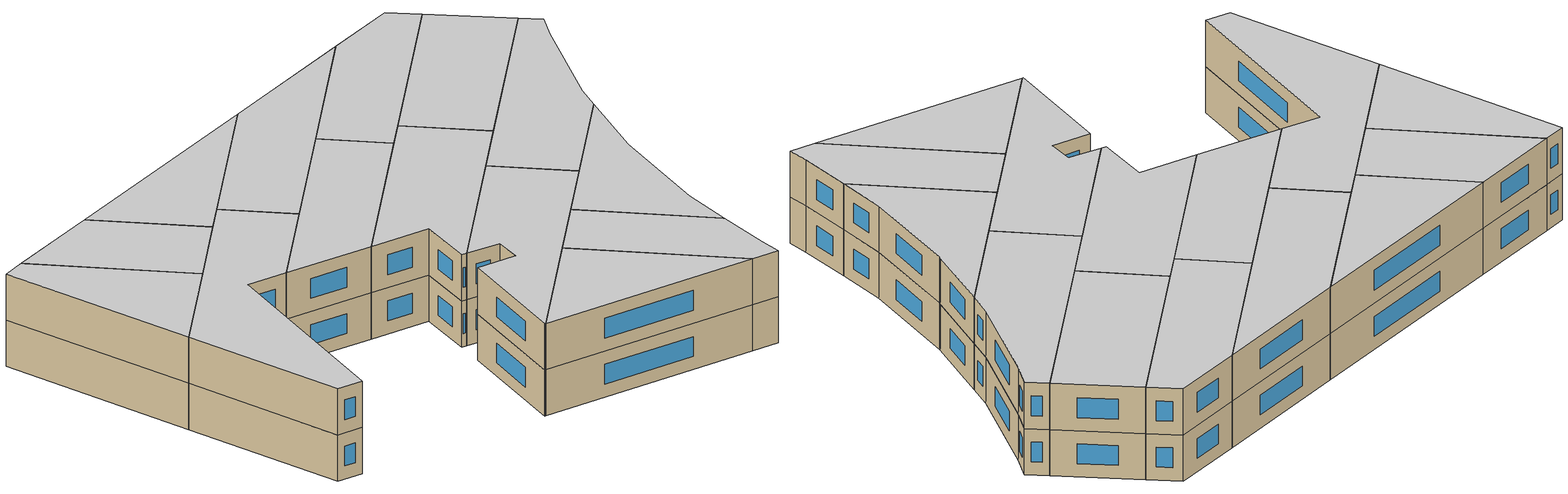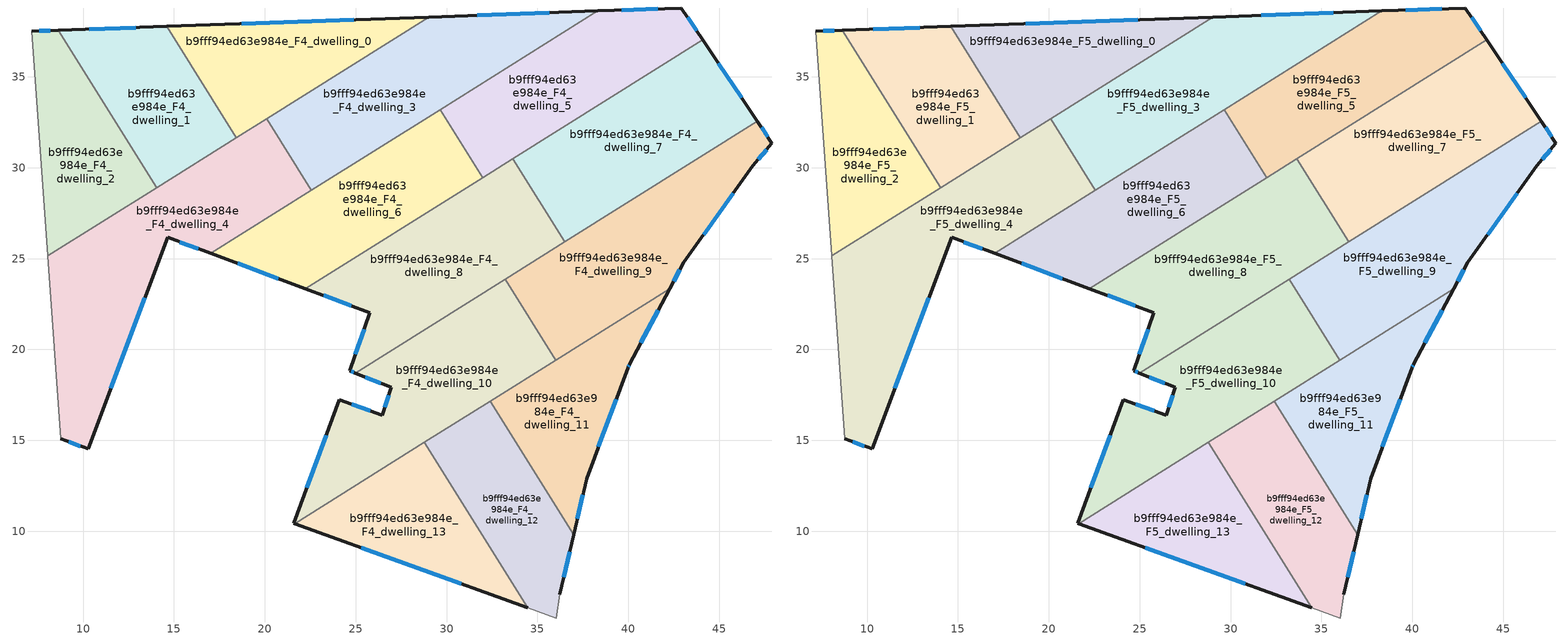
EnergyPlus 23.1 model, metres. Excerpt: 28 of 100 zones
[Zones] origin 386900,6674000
b9fff94ed63e984e_F4_dwelling_0
 floor to b9fff94ed63e984e_F3_dwelling_0 (EU_floor_Construction): 29.03,38.3 18.43,31.66 14.6,37.78 z12
 wall outside (EU_wall_Construction): 29.03,38.3 14.6,37.78 z12:15
 wall to b9fff94ed63e984e_F4_dwelling_1 (EU_wall_Construction): 14.6,37.78 18.43,31.66 z12:15
 wall to b9fff94ed63e984e_F4_dwelling_3 (EU_wall_Construction): 20.1,32.7 29.03,38.3 z12:15
 wall to b9fff94ed63e984e_F4_dwelling_4 (EU_wall_Construction): 18.43,31.66 20.1,32.7 z12:15
 window (EU_Window_Construction): 24.9,38.15 18.72,37.93 z12.86:14.14
b9fff94ed63e984e_F4_dwelling_1
 floor to b9fff94ed63e984e_F3_dwelling_1 (EU_floor_Construction): 14.6,37.78 18.43,31.66 14.04,28.91 8.62,37.57 z12
 wall outside (EU_wall_Construction): 14.6,37.78 8.62,37.57 z12:15
 wall to b9fff94ed63e984e_F4_dwelling_2 (EU_wall_Construction): 8.62,37.57 14.04,28.91 z12:15
 wall to b9fff94ed63e984e_F4_dwelling_4 (EU_wall_Construction): 14.04,28.91 18.43,31.66 z12:15
 window (EU_Window_Construction): 12.89,37.72 10.33,37.63 z12.86:14.14
b9fff94ed63e984e_F4_dwelling_10
 floor to b9fff94ed63e984e_F3_dwelling_10 (EU_floor_Construction): 33.23,23.87 36.02,19.42 21.65,10.42 21.58,10.45 24.11,17.23 26.47,16.38 26.95,17.92 24.97,18.71 z12
 wall outside (EU_wall_Construction): 24.97,18.71 26.95,17.92 26.47,16.38 24.11,17.23 21.58,10.45 21.65,10.42 z12:15
 wall to b9fff94ed63e984e_F4_dwelling_9 (EU_wall_Construction): 36.02,19.42 33.23,23.87 z12:15
 wall to b9fff94ed63e984e_F4_dwelling_8 (EU_wall_Construction): 33.23,23.87 24.97,18.71 z12:15
 wall to b9fff94ed63e984e_F4_dwelling_13 (EU_wall_Construction): 21.65,10.42 28.78,14.89 z12:15
 wall to b9fff94ed63e984e_F4_dwelling_12 (EU_wall_Construction): 28.78,14.89 32.4,17.15 z12:15
 wall to b9fff94ed63e984e_F4_dwelling_11 (EU_wall_Construction): 32.4,17.15 36.02,19.42 z12:15
 window (EU_Window_Construction): 25.8,16.62 24.78,16.98 / 26.82,17.48 26.61,16.82 / 25.54,18.48 26.39,18.15 / 23.38,15.29 22.3,12.38 z12.86:14.14
b9fff94ed63e984e_F4_dwelling_11
 floor to b9fff94ed63e984e_F3_dwelling_11 (EU_floor_Construction): 42.29,23.35 40.06,19.16 39.99,19.02 37.71,12.89 37,9.81 32.4,17.15 z12
 wall outside (EU_wall_Construction): 37,9.81 37.71,12.89 39.99,19.02 40.06,19.16 42.29,23.35 z12:15
 wall to b9fff94ed63e984e_F4_dwelling_12 (EU_wall_Construction): 32.4,17.15 37,9.81 z12:15
 wall to b9fff94ed63e984e_F4_dwelling_9 (EU_wall_Construction): 42.29,23.35 36.02,19.42 z12:15
 window (EU_Window_Construction): 40.7,20.36 41.66,22.15 / 40.01,19.06 40.04,19.12 / 38.36,14.64 39.34,17.27 / 37.2,10.69 37.5,12.01 z12.86:14.14
b9fff94ed63e984e_F4_dwelling_12
 floor to b9fff94ed63e984e_F3_dwelling_12 (EU_floor_Construction): 32.4,17.15 37,9.81 36.24,6.52 36.04,5.22 34.47,5.79 28.78,14.89 z12
 wall outside (EU_wall_Construction): 36.24,6.52 37,9.81 z12:15
 wall to b9fff94ed63e984e_F4_dwelling_13 (EU_wall_Construction): 28.78,14.89 34.47,5.79 z12:15
 wall adiabatic (EU_wall_Construction): 34.47,5.79 36.04,5.22 36.24,6.52 z12:15
 window (EU_Window_Construction): 36.45,7.46 36.78,8.87 z12.86:14.14
b9fff94ed63e984e_F4_dwelling_13
 floor to b9fff94ed63e984e_F3_dwelling_13 (EU_floor_Construction): 28.78,14.89 34.47,5.79 21.65,10.42 z12
 wall outside (EU_wall_Construction): 21.65,10.42 34.47,5.79 z12:15
 window (EU_Window_Construction): 25.31,9.1 30.81,7.11 z12.86:14.14
b9fff94ed63e984e_F4_dwelling_2
 floor to b9fff94ed63e984e_F3_dwelling_2 (EU_floor_Construction): 8.62,37.57 14.04,28.91 8.05,25.16 7.16,37.51 z12
 wall outside (EU_wall_Construction): 8.62,37.57 7.16,37.51 z12:15
 wall adiabatic (EU_wall_Construction): 7.16,37.51 8.05,25.16 z12:15
 wall to b9fff94ed63e984e_F4_dwelling_4 (EU_wall_Construction): 8.05,25.16 14.04,28.91 z12:15
 window (EU_Window_Construction): 8.2,37.55 7.58,37.53 z12.86:14.14
b9fff94ed63e984e_F4_dwelling_3
 floor to b9fff94ed63e984e_F3_dwelling_3 (EU_floor_Construction): 38.32,38.63 22.56,28.76 20.09,32.71 29.03,38.3 z12
 wall outside (EU_wall_Construction): 38.32,38.63 29.03,38.3 z12:15
 wall to b9fff94ed63e984e_F4_dwelling_4 (EU_wall_Construction): 20.09,32.71 22.56,28.76 z12:15
 wall to b9fff94ed63e984e_F4_dwelling_5 (EU_wall_Construction): 29.64,33.2 38.32,38.63 z12:15
 wall to b9fff94ed63e984e_F4_dwelling_6 (EU_wall_Construction): 22.56,28.76 29.64,33.2 z12:15
 window (EU_Window_Construction): 35.66,38.53 31.68,38.39 z12.86:14.14
b9fff94ed63e984e_F4_dwelling_4
 floor to b9fff94ed63e984e_F3_dwelling_4 (EU_floor_Construction): 20.09,32.71 22.56,28.76 17.01,25.29 14.66,26.16 10.27,14.53 8.77,15.08 8.05,25.16 z12
 wall outside (EU_wall_Construction): 8.77,15.08 10.27,14.53 14.66,26.16 17.01,25.29 z12:15
 wall adiabatic (EU_wall_Construction): 8.05,25.16 8.77,15.08 z12:15
 wall to b9fff94ed63e984e_F4_dwelling_6 (EU_wall_Construction): 17.01,25.29 22.56,28.76 z12:15
 window (EU_Window_Construction): 15.33,25.91 16.34,25.54 / 11.52,17.86 13.41,22.84 / 9.2,14.92 9.84,14.69 z12.86:14.14
b9fff94ed63e984e_F4_dwelling_5
 floor to b9fff94ed63e984e_F3_dwelling_5 (EU_floor_Construction): 42.93,38.79 44.1,37.04 31.98,29.46 29.64,33.2 38.32,38.63 z12
 wall outside (EU_wall_Construction): 44.1,37.04 42.93,38.79 38.32,38.63 z12:15
 wall to b9fff94ed63e984e_F4_dwelling_6 (EU_wall_Construction): 29.64,33.2 31.98,29.46 z12:15
 wall to b9fff94ed63e984e_F4_dwelling_7 (EU_wall_Construction): 33.63,30.49 44.1,37.04 z12:15
 wall to b9fff94ed63e984e_F4_dwelling_8 (EU_wall_Construction): 31.98,29.46 33.63,30.49 z12:15
 window (EU_Window_Construction): 41.61,38.75 39.64,38.68 / 43.77,37.54 43.27,38.29 z12.86:14.14
b9fff94ed63e984e_F4_dwelling_6
 floor to b9fff94ed63e984e_F3_dwelling_6 (EU_floor_Construction): 29.64,33.2 31.98,29.46 22.23,23.35 17.01,25.29 z12
 wall outside (EU_wall_Construction): 17.01,25.29 22.23,23.35 z12:15
 wall to b9fff94ed63e984e_F4_dwelling_8 (EU_wall_Construction): 22.23,23.35 31.98,29.46 z12:15
 window (EU_Window_Construction): 18.5,24.74 20.74,23.9 z12.86:14.14
b9fff94ed63e984e_F4_dwelling_7
 floor to b9fff94ed63e984e_F3_dwelling_7 (EU_floor_Construction): 44.1,37.04 47.1,32.56 36.49,25.92 33.63,30.49 z12
 wall outside (EU_wall_Construction): 47.1,32.56 44.1,37.04 z12:15
 wall to b9fff94ed63e984e_F4_dwelling_8 (EU_wall_Construction): 33.63,30.49 36.49,25.92 z12:15
 wall to b9fff94ed63e984e_F4_dwelling_9 (EU_wall_Construction): 36.49,25.92 47.1,32.56 z12:15
 window (EU_Window_Construction): 46.25,33.84 44.96,35.76 z12.86:14.14
b9fff94ed63e984e_F4_dwelling_8
 floor to b9fff94ed63e984e_F3_dwelling_8 (EU_floor_Construction): 33.63,30.49 36.49,25.92 24.97,18.71 24.67,18.82 25.77,22.03 22.23,23.35 z12
 wall outside (EU_wall_Construction): 22.23,23.35 25.77,22.03 24.67,18.82 24.97,18.71 z12:15
 wall to b9fff94ed63e984e_F4_dwelling_9 (EU_wall_Construction): 33.23,23.87 36.49,25.92 z12:15
 window (EU_Window_Construction): 24.76,18.79 24.89,18.74 / 25.46,21.12 24.99,19.74 / 23.24,22.97 24.76,22.41 z12.86:14.14
b9fff94ed63e984e_F4_dwelling_9
 floor to b9fff94ed63e984e_F3_dwelling_9 (EU_floor_Construction): 47.1,32.56 47.91,31.36 46.86,30.12 43.06,24.79 42.29,23.35 36.02,19.42 33.23,23.87 z12
 wall outside (EU_wall_Construction): 42.29,23.35 43.06,24.79 46.86,30.12 47.91,31.36 47.1,32.56 z12:15
 window (EU_Window_Construction): 47.68,31.7 47.33,32.22 / 47.16,30.47 47.61,31 / 44.15,26.31 45.78,28.59 / 42.51,23.76 42.84,24.38 z12.86:14.14
b9fff94ed63e984e_F5_dwelling_0
 floor to b9fff94ed63e984e_F4_dwelling_0 (EU_floor_Construction): 29.03,38.3 18.43,31.66 14.6,37.78 z15
 wall outside (EU_wall_Construction): 29.03,38.3 14.6,37.78 z15:18
 wall to b9fff94ed63e984e_F5_dwelling_1 (EU_wall_Construction): 14.6,37.78 18.43,31.66 z15:18
 wall to b9fff94ed63e984e_F5_dwelling_3 (EU_wall_Construction): 20.1,32.7 29.03,38.3 z15:18
 wall to b9fff94ed63e984e_F5_dwelling_4 (EU_wall_Construction): 18.43,31.66 20.1,32.7 z15:18
 window (EU_Window_Construction): 24.9,38.15 18.72,37.93 z15.86:17.14
 ceiling to b9fff94ed63e984e_F6_dwelling_0 (EU_floor_Construction): 29.03,38.3 14.6,37.78 18.43,31.66 z18
b9fff94ed63e984e_F5_dwelling_1
 floor to b9fff94ed63e984e_F4_dwelling_1 (EU_floor_Construction): 14.6,37.78 18.43,31.66 14.04,28.91 8.62,37.57 z15
 wall outside (EU_wall_Construction): 14.6,37.78 8.62,37.57 z15:18
 wall to b9fff94ed63e984e_F5_dwelling_2 (EU_wall_Construction): 8.62,37.57 14.04,28.91 z15:18
 wall to b9fff94ed63e984e_F5_dwelling_4 (EU_wall_Construction): 14.04,28.91 18.43,31.66 z15:18
 window (EU_Window_Construction): 12.89,37.72 10.33,37.63 z15.86:17.14
 ceiling to b9fff94ed63e984e_F6_dwelling_1 (EU_floor_Construction): 18.43,31.66 14.6,37.78 8.62,37.57 14.04,28.91 z18
b9fff94ed63e984e_F5_dwelling_10
 floor to b9fff94ed63e984e_F4_dwelling_10 (EU_floor_Construction): 33.23,23.87 36.02,19.42 21.65,10.42 21.58,10.45 24.11,17.23 26.47,16.38 26.95,17.92 24.97,18.71 z15
 wall outside (EU_wall_Construction): 24.97,18.71 26.95,17.92 26.47,16.38 24.11,17.23 21.58,10.45 21.65,10.42 z15:18
 wall to b9fff94ed63e984e_F5_dwelling_9 (EU_wall_Construction): 36.02,19.42 33.23,23.87 z15:18
 wall to b9fff94ed63e984e_F5_dwelling_8 (EU_wall_Construction): 33.23,23.87 24.97,18.71 z15:18
 wall to b9fff94ed63e984e_F5_dwelling_13 (EU_wall_Construction): 21.65,10.42 28.78,14.89 z15:18
 wall to b9fff94ed63e984e_F5_dwelling_12 (EU_wall_Construction): 28.78,14.89 32.4,17.15 z15:18
 wall to b9fff94ed63e984e_F5_dwelling_11 (EU_wall_Construction): 32.4,17.15 36.02,19.42 z15:18
 window (EU_Window_Construction): 25.8,16.62 24.78,16.98 / 26.82,17.48 26.61,16.82 / 25.54,18.48 26.39,18.15 / 23.38,15.29 22.3,12.38 z15.86:17.14
 ceiling to b9fff94ed63e984e_F6_dwelling_10 (EU_floor_Construction): 36.02,19.42 33.23,23.87 24.97,18.71 26.95,17.92 26.47,16.38 24.11,17.23 21.58,10.45 21.65,10.42 z18
b9fff94ed63e984e_F5_dwelling_11
 floor to b9fff94ed63e984e_F4_dwelling_11 (EU_floor_Construction): 42.29,23.35 40.06,19.16 39.99,19.02 37.71,12.89 37,9.81 32.4,17.15 z15
 wall outside (EU_wall_Construction): 37,9.81 37.71,12.89 39.99,19.02 40.06,19.16 42.29,23.35 z15:18
 wall to b9fff94ed63e984e_F5_dwelling_12 (EU_wall_Construction): 32.4,17.15 37,9.81 z15:18
 wall to b9fff94ed63e984e_F5_dwelling_9 (EU_wall_Construction): 42.29,23.35 36.02,19.42 z15:18
 window (EU_Window_Construction): 40.7,20.36 41.66,22.15 / 40.01,19.06 40.04,19.12 / 38.36,14.64 39.34,17.27 / 37.2,10.69 37.5,12.01 z15.86:17.14
 ceiling to b9fff94ed63e984e_F6_dwelling_11 (EU_floor_Construction): 37,9.81 37.71,12.89 39.99,19.02 40.06,19.16 42.29,23.35 32.4,17.15 z18
b9fff94ed63e984e_F5_dwelling_12
 floor to b9fff94ed63e984e_F4_dwelling_12 (EU_floor_Construction): 32.4,17.15 37,9.81 36.24,6.52 36.04,5.22 34.47,5.79 28.78,14.89 z15
 wall outside (EU_wall_Construction): 36.24,6.52 37,9.81 z15:18
 wall to b9fff94ed63e984e_F5_dwelling_13 (EU_wall_Construction): 28.78,14.89 34.47,5.79 z15:18
 wall adiabatic (EU_wall_Construction): 34.47,5.79 36.04,5.22 36.24,6.52 z15:18
 window (EU_Window_Construction): 36.45,7.46 36.78,8.87 z15.86:17.14
 ceiling to b9fff94ed63e984e_F6_dwelling_12 (EU_floor_Construction): 36.04,5.22 36.24,6.52 37,9.81 32.4,17.15 28.78,14.89 34.47,5.79 z18
b9fff94ed63e984e_F5_dwelling_13
 floor to b9fff94ed63e984e_F4_dwelling_13 (EU_floor_Construction): 28.78,14.89 34.47,5.79 21.65,10.42 z15
 wall outside (EU_wall_Construction): 21.65,10.42 34.47,5.79 z15:18
 window (EU_Window_Construction): 25.31,9.1 30.81,7.11 z15.86:17.14
 ceiling to b9fff94ed63e984e_F6_dwelling_13 (EU_floor_Construction): 34.47,5.79 28.78,14.89 21.65,10.42 z18
b9fff94ed63e984e_F5_dwelling_2
 floor to b9fff94ed63e984e_F4_dwelling_2 (EU_floor_Construction): 8.62,37.57 14.04,28.91 8.05,25.16 7.16,37.51 z15
 wall outside (EU_wall_Construction): 8.62,37.57 7.16,37.51 z15:18
 wall adiabatic (EU_wall_Construction): 7.16,37.51 8.05,25.16 z15:18
 wall to b9fff94ed63e984e_F5_dwelling_4 (EU_wall_Construction): 8.05,25.16 14.04,28.91 z15:18
 window (EU_Window_Construction): 8.2,37.55 7.58,37.53 z15.86:17.14
 ceiling to b9fff94ed63e984e_F6_dwelling_2 (EU_floor_Construction): 14.04,28.91 8.62,37.57 7.16,37.51 8.05,25.16 z18
b9fff94ed63e984e_F5_dwelling_3
 floor to b9fff94ed63e984e_F4_dwelling_3 (EU_floor_Construction): 38.32,38.63 22.56,28.76 20.09,32.71 29.03,38.3 z15
 wall outside (EU_wall_Construction): 38.32,38.63 29.03,38.3 z15:18
 wall to b9fff94ed63e984e_F5_dwelling_4 (EU_wall_Construction): 20.09,32.71 22.56,28.76 z15:18
 wall to b9fff94ed63e984e_F5_dwelling_5 (EU_wall_Construction): 29.64,33.2 38.32,38.63 z15:18
 wall to b9fff94ed63e984e_F5_dwelling_6 (EU_wall_Construction): 22.56,28.76 29.64,33.2 z15:18
 window (EU_Window_Construction): 35.66,38.53 31.68,38.39 z15.86:17.14
 ceiling to b9fff94ed63e984e_F6_dwelling_3 (EU_floor_Construction): 38.32,38.63 29.03,38.3 20.09,32.71 22.56,28.76 z18
b9fff94ed63e984e_F5_dwelling_4
 floor to b9fff94ed63e984e_F4_dwelling_4 (EU_floor_Construction): 20.09,32.71 22.56,28.76 17.01,25.29 14.66,26.16 10.27,14.53 8.77,15.08 8.05,25.16 z15
 wall outside (EU_wall_Construction): 8.77,15.08 10.27,14.53 14.66,26.16 17.01,25.29 z15:18
 wall adiabatic (EU_wall_Construction): 8.05,25.16 8.77,15.08 z15:18
 wall to b9fff94ed63e984e_F5_dwelling_6 (EU_wall_Construction): 17.01,25.29 22.56,28.76 z15:18
 window (EU_Window_Construction): 15.33,25.91 16.34,25.54 / 11.52,17.86 13.41,22.84 / 9.2,14.92 9.84,14.69 z15.86:17.14
 ceiling to b9fff94ed63e984e_F6_dwelling_4 (EU_floor_Construction): 17.01,25.29 22.56,28.76 20.09,32.71 8.05,25.16 8.77,15.08 10.27,14.53 14.66,26.16 z18
b9fff94ed63e984e_F5_dwelling_5
 floor to b9fff94ed63e984e_F4_dwelling_5 (EU_floor_Construction): 42.93,38.79 44.1,37.04 31.98,29.46 29.64,33.2 38.32,38.63 z15
 wall outside (EU_wall_Construction): 44.1,37.04 42.93,38.79 38.32,38.63 z15:18
 wall to b9fff94ed63e984e_F5_dwelling_6 (EU_wall_Construction): 29.64,33.2 31.98,29.46 z15:18
 wall to b9fff94ed63e984e_F5_dwelling_7 (EU_wall_Construction): 33.63,30.49 44.1,37.04 z15:18
 wall to b9fff94ed63e984e_F5_dwelling_8 (EU_wall_Construction): 31.98,29.46 33.63,30.49 z15:18
 window (EU_Window_Construction): 41.61,38.75 39.64,38.68 / 43.77,37.54 43.27,38.29 z15.86:17.14
 ceiling to b9fff94ed63e984e_F6_dwelling_5 (EU_floor_Construction): 44.1,37.04 42.93,38.79 38.32,38.63 29.64,33.2 31.98,29.46 z18
b9fff94ed63e984e_F5_dwelling_6
 floor to b9fff94ed63e984e_F4_dwelling_6 (EU_floor_Construction): 29.64,33.2 31.98,29.46 22.23,23.35 17.01,25.29 z15
 wall outside (EU_wall_Construction): 17.01,25.29 22.23,23.35 z15:18
 wall to b9fff94ed63e984e_F5_dwelling_8 (EU_wall_Construction): 22.23,23.35 31.98,29.46 z15:18
 window (EU_Window_Construction): 18.5,24.74 20.74,23.9 z15.86:17.14
 ceiling to b9fff94ed63e984e_F6_dwelling_6 (EU_floor_Construction): 31.98,29.46 29.64,33.2 17.01,25.29 22.23,23.35 z18
b9fff94ed63e984e_F5_dwelling_7
 floor to b9fff94ed63e984e_F4_dwelling_7 (EU_floor_Construction): 44.1,37.04 47.1,32.56 36.49,25.92 33.63,30.49 z15
 wall outside (EU_wall_Construction): 47.1,32.56 44.1,37.04 z15:18
 wall to b9fff94ed63e984e_F5_dwelling_8 (EU_wall_Construction): 33.63,30.49 36.49,25.92 z15:18
 wall to b9fff94ed63e984e_F5_dwelling_9 (EU_wall_Construction): 36.49,25.92 47.1,32.56 z15:18
 window (EU_Window_Construction): 46.25,33.84 44.96,35.76 z15.86:17.14
 ceiling to b9fff94ed63e984e_F6_dwelling_7 (EU_floor_Construction): 47.1,32.56 44.1,37.04 33.63,30.49 36.49,25.92 z18
b9fff94ed63e984e_F5_dwelling_8
 floor to b9fff94ed63e984e_F4_dwelling_8 (EU_floor_Construction): 33.63,30.49 36.49,25.92 24.97,18.71 24.67,18.82 25.77,22.03 22.23,23.35 z15
 wall outside (EU_wall_Construction): 22.23,23.35 25.77,22.03 24.67,18.82 24.97,18.71 z15:18
 wall to b9fff94ed63e984e_F5_dwelling_9 (EU_wall_Construction): 33.23,23.87 36.49,25.92 z15:18
 window (EU_Window_Construction): 24.76,18.79 24.89,18.74 / 25.46,21.12 24.99,19.74 / 23.24,22.97 24.76,22.41 z15.86:17.14
 ceiling to b9fff94ed63e984e_F6_dwelling_8 (EU_floor_Construction): 36.49,25.92 33.63,30.49 22.23,23.35 25.77,22.03 24.67,18.82 24.97,18.71 z18
b9fff94ed63e984e_F5_dwelling_9
 floor to b9fff94ed63e984e_F4_dwelling_9 (EU_floor_Construction): 47.1,32.56 47.91,31.36 46.86,30.12 43.06,24.79 42.29,23.35 36.02,19.42 33.23,23.87 z15
 wall outside (EU_wall_Construction): 42.29,23.35 43.06,24.79 46.86,30.12 47.91,31.36 47.1,32.56 z15:18
 window (EU_Window_Construction): 47.68,31.7 47.33,32.22 / 47.16,30.47 47.61,31 / 44.15,26.31 45.78,28.59 / 42.51,23.76 42.84,24.38 z15.86:17.14
 ceiling to b9fff94ed63e984e_F6_dwelling_9 (EU_floor_Construction): 42.29,23.35 43.06,24.79 46.86,30.12 47.91,31.36 47.1,32.56 33.23,23.87 36.02,19.42 z18
[Building]
EU S2 Campaign: North Axis=0; Terrain=City; Solar Distribution=FullExterior
[Site:Location]
Helsinki-Vantaa.AP: Latitude=60.317; Longitude=24.963; Time Zone=2; Elevation=54.6
[SizingPeriod:WeatherFileDays]
AnnualSizingPeriod: Begin Month=1; Begin Day of Month=1; End Month=12; End Day of Month=31; Day of Week for Start Day=Monday; Use Weather File Daylight Saving Period=No; Use Weather File Rain and Snow Indicators=No
[MATERIAL]
EU_InternalMass_Material: Roughness=MediumRough; Thickness=0.1; Conductivity=1; Density=1800; Specific Heat=900; Thermal Absorptance=0.9; Solar Absorptance=0.7; Visible Absorptance=0.7
[MATERIAL:NOMASS] Roughness=MediumRough; Thermal Absorptance=0.9; Solar Absorptance=0.7; Visible Absorptance=0.7
Name | Thermal Resistance
EU_wall_NoMass | 1.10183
EU_floor_NoMass | 1.70606
[WINDOWMATERIAL:SIMPLEGLAZINGSYSTEM]
EU_Window_SimpleGlazing: UFactor=3.11035; Solar Heat Gain Coefficient=0.8; Visible Transmittance=0.8
[CONSTRUCTION]
EU_wall_Construction: EU_wall_NoMass
EU_floor_Construction: EU_floor_NoMass
EU_Window_Construction: EU_Window_SimpleGlazing
EU_InternalMass_Construction: EU_InternalMass_Material
[ZONE] Type=1; Multiplier=1; Ceiling Height=autocalculate; Floor Area=autocalculate; Part of Total Floor Area=Yes
Name | Volume
b9fff94ed63e984e_F4_dwelling_0; b9fff94ed63e984e_F5_dwelling_0 | 135.397
b9fff94ed63e984e_F4_dwelling_1; b9fff94ed63e984e_F5_dwelling_1 | 135.39
b9fff94ed63e984e_F4_dwelling_10; b9fff94ed63e984e_F5_dwelling_10 | 203.097
b9fff94ed63e984e_F4_dwelling_11; b9fff94ed63e984e_F5_dwelling_11 | 135.374
b9fff94ed63e984e_F4_dwelling_12; b9fff94ed63e984e_F5_dwelling_12 | 135.396
b9fff94ed63e984e_F4_dwelling_13; b9fff94ed63e984e_F5_dwelling_13 | 135.408
b9fff94ed63e984e_F4_dwelling_2; b9fff94ed63e984e_F5_dwelling_2 | 135.395
b9fff94ed63e984e_F4_dwelling_3; b9fff94ed63e984e_F5_dwelling_3 | 203.087
b9fff94ed63e984e_F4_dwelling_4; b9fff94ed63e984e_F5_dwelling_4 | 263.525
b9fff94ed63e984e_F4_dwelling_5; b9fff94ed63e984e_F5_dwelling_5 | 174.879
b9fff94ed63e984e_F4_dwelling_6; b9fff94ed63e984e_F5_dwelling_6 | 174.865
b9fff94ed63e984e_F4_dwelling_7; b9fff94ed63e984e_F5_dwelling_7 | 201.063
b9fff94ed63e984e_F4_dwelling_8; b9fff94ed63e984e_F5_dwelling_8 | 201.07
b9fff94ed63e984e_F4_dwelling_9; b9fff94ed63e984e_F5_dwelling_9 | 203.1
[INTERNALMASS] Construction=EU_InternalMass_Construction
Name | Zone or ZoneList | Surface Area
b9fff94ed63e984e_F4_dwelling_0_EU_InternalMass | b9fff94ed63e984e_F4_dwelling_0 | 45.132
b9fff94ed63e984e_F4_dwelling_1_EU_InternalMass | b9fff94ed63e984e_F4_dwelling_1 | 45.1298
b9fff94ed63e984e_F4_dwelling_2_EU_InternalMass | b9fff94ed63e984e_F4_dwelling_2 | 45.1317
b9fff94ed63e984e_F4_dwelling_3_EU_InternalMass | b9fff94ed63e984e_F4_dwelling_3 | 67.6956
b9fff94ed63e984e_F4_dwelling_4_EU_InternalMass | b9fff94ed63e984e_F4_dwelling_4 | 87.8389
b9fff94ed63e984e_F4_dwelling_5_EU_InternalMass | b9fff94ed63e984e_F4_dwelling_5 | 58.2929
b9fff94ed63e984e_F4_dwelling_6_EU_InternalMass | b9fff94ed63e984e_F4_dwelling_6 | 58.2882
b9fff94ed63e984e_F4_dwelling_7_EU_InternalMass | b9fff94ed63e984e_F4_dwelling_7 | 67.021
b9fff94ed63e984e_F4_dwelling_8_EU_InternalMass | b9fff94ed63e984e_F4_dwelling_8 | 67.0238
b9fff94ed63e984e_F4_dwelling_9_EU_InternalMass | b9fff94ed63e984e_F4_dwelling_9 | 67.6998
b9fff94ed63e984e_F4_dwelling_10_EU_InternalMass | b9fff94ed63e984e_F4_dwelling_10 | 67.6989
b9fff94ed63e984e_F4_dwelling_11_EU_InternalMass | b9fff94ed63e984e_F4_dwelling_11 | 45.125
b9fff94ed63e984e_F4_dwelling_12_EU_InternalMass | b9fff94ed63e984e_F4_dwelling_12 | 45.1316
b9fff94ed63e984e_F4_dwelling_13_EU_InternalMass | b9fff94ed63e984e_F4_dwelling_13 | 45.1362
b9fff94ed63e984e_F5_dwelling_0_EU_InternalMass | b9fff94ed63e984e_F5_dwelling_0 | 45.132
b9fff94ed63e984e_F5_dwelling_1_EU_InternalMass | b9fff94ed63e984e_F5_dwelling_1 | 45.1298
b9fff94ed63e984e_F5_dwelling_2_EU_InternalMass | b9fff94ed63e984e_F5_dwelling_2 | 45.1317
b9fff94ed63e984e_F5_dwelling_3_EU_InternalMass | b9fff94ed63e984e_F5_dwelling_3 | 67.6956
b9fff94ed63e984e_F5_dwelling_4_EU_InternalMass | b9fff94ed63e984e_F5_dwelling_4 | 87.8389
b9fff94ed63e984e_F5_dwelling_5_EU_InternalMass | b9fff94ed63e984e_F5_dwelling_5 | 58.2929
b9fff94ed63e984e_F5_dwelling_6_EU_InternalMass | b9fff94ed63e984e_F5_dwelling_6 | 58.2882
b9fff94ed63e984e_F5_dwelling_7_EU_InternalMass | b9fff94ed63e984e_F5_dwelling_7 | 67.021
b9fff94ed63e984e_F5_dwelling_8_EU_InternalMass | b9fff94ed63e984e_F5_dwelling_8 | 67.0238
b9fff94ed63e984e_F5_dwelling_9_EU_InternalMass | b9fff94ed63e984e_F5_dwelling_9 | 67.6998
b9fff94ed63e984e_F5_dwelling_10_EU_InternalMass | b9fff94ed63e984e_F5_dwelling_10 | 67.6989
b9fff94ed63e984e_F5_dwelling_11_EU_InternalMass | b9fff94ed63e984e_F5_dwelling_11 | 45.125
b9fff94ed63e984e_F5_dwelling_12_EU_InternalMass | b9fff94ed63e984e_F5_dwelling_12 | 45.1316
b9fff94ed63e984e_F5_dwelling_13_EU_InternalMass | b9fff94ed63e984e_F5_dwelling_13 | 45.1362
[OTHEREQUIPMENT] Fuel Type=Electricity; Design Level Calculation Method=Watts/Area; Power per Zone Floor Area=1; Fraction Latent=0; Fraction Radiant=0; Fraction Lost=0; Carbon Dioxide Generation Rate=0; EndUse Subcategory=EU_Step8_InternalGains
Name | Zone or ZoneList or Space or SpaceList | Schedule
EU_Step8_InternalGain_b9fff94ed63e984e_F4_dwelling_0_f000 | b9fff94ed63e984e_F4_dwelling_0 | EU_Step8_GainSchedule_b9fff94ed63e984e_F4_dwelling_0_f000
EU_Step8_InternalGain_b9fff94ed63e984e_F4_dwelling_1_f000 | b9fff94ed63e984e_F4_dwelling_1 | EU_Step8_GainSchedule_b9fff94ed63e984e_F4_dwelling_1_f000
EU_Step8_InternalGain_b9fff94ed63e984e_F4_dwelling_2_f000 | b9fff94ed63e984e_F4_dwelling_2 | EU_Step8_GainSchedule_b9fff94ed63e984e_F4_dwelling_2_f000
EU_Step8_InternalGain_b9fff94ed63e984e_F4_dwelling_3_f000 | b9fff94ed63e984e_F4_dwelling_3 | EU_Step8_GainSchedule_b9fff94ed63e984e_F4_dwelling_3_f000
EU_Step8_InternalGain_b9fff94ed63e984e_F4_dwelling_4_f000 | b9fff94ed63e984e_F4_dwelling_4 | EU_Step8_GainSchedule_b9fff94ed63e984e_F4_dwelling_4_f000
EU_Step8_InternalGain_b9fff94ed63e984e_F4_dwelling_5_f000 | b9fff94ed63e984e_F4_dwelling_5 | EU_Step8_GainSchedule_b9fff94ed63e984e_F4_dwelling_5_f000
EU_Step8_InternalGain_b9fff94ed63e984e_F4_dwelling_6_f000 | b9fff94ed63e984e_F4_dwelling_6 | EU_Step8_GainSchedule_b9fff94ed63e984e_F4_dwelling_6_f000
EU_Step8_InternalGain_b9fff94ed63e984e_F4_dwelling_7_f000 | b9fff94ed63e984e_F4_dwelling_7 | EU_Step8_GainSchedule_b9fff94ed63e984e_F4_dwelling_7_f000
EU_Step8_InternalGain_b9fff94ed63e984e_F4_dwelling_8_f000 | b9fff94ed63e984e_F4_dwelling_8 | EU_Step8_GainSchedule_b9fff94ed63e984e_F4_dwelling_8_f000
EU_Step8_InternalGain_b9fff94ed63e984e_F4_dwelling_9_f000 | b9fff94ed63e984e_F4_dwelling_9 | EU_Step8_GainSchedule_b9fff94ed63e984e_F4_dwelling_9_f000
EU_Step8_InternalGain_b9fff94ed63e984e_F4_dwelling_10_f000 | b9fff94ed63e984e_F4_dwelling_10 | EU_Step8_GainSchedule_b9fff94ed63e984e_F4_dwelling_10_f000
EU_Step8_InternalGain_b9fff94ed63e984e_F4_dwelling_11_f000 | b9fff94ed63e984e_F4_dwelling_11 | EU_Step8_GainSchedule_b9fff94ed63e984e_F4_dwelling_11_f000
EU_Step8_InternalGain_b9fff94ed63e984e_F4_dwelling_12_f000 | b9fff94ed63e984e_F4_dwelling_12 | EU_Step8_GainSchedule_b9fff94ed63e984e_F4_dwelling_12_f000
EU_Step8_InternalGain_b9fff94ed63e984e_F4_dwelling_13_f000 | b9fff94ed63e984e_F4_dwelling_13 | EU_Step8_GainSchedule_b9fff94ed63e984e_F4_dwelling_13_f000
EU_Step8_InternalGain_b9fff94ed63e984e_F5_dwelling_0_f000 | b9fff94ed63e984e_F5_dwelling_0 | EU_Step8_GainSchedule_b9fff94ed63e984e_F5_dwelling_0_f000
EU_Step8_InternalGain_b9fff94ed63e984e_F5_dwelling_1_f000 | b9fff94ed63e984e_F5_dwelling_1 | EU_Step8_GainSchedule_b9fff94ed63e984e_F5_dwelling_1_f000
EU_Step8_InternalGain_b9fff94ed63e984e_F5_dwelling_2_f000 | b9fff94ed63e984e_F5_dwelling_2 | EU_Step8_GainSchedule_b9fff94ed63e984e_F5_dwelling_2_f000
EU_Step8_InternalGain_b9fff94ed63e984e_F5_dwelling_3_f000 | b9fff94ed63e984e_F5_dwelling_3 | EU_Step8_GainSchedule_b9fff94ed63e984e_F5_dwelling_3_f000
EU_Step8_InternalGain_b9fff94ed63e984e_F5_dwelling_4_f000 | b9fff94ed63e984e_F5_dwelling_4 | EU_Step8_GainSchedule_b9fff94ed63e984e_F5_dwelling_4_f000
EU_Step8_InternalGain_b9fff94ed63e984e_F5_dwelling_5_f000 | b9fff94ed63e984e_F5_dwelling_5 | EU_Step8_GainSchedule_b9fff94ed63e984e_F5_dwelling_5_f000
EU_Step8_InternalGain_b9fff94ed63e984e_F5_dwelling_6_f000 | b9fff94ed63e984e_F5_dwelling_6 | EU_Step8_GainSchedule_b9fff94ed63e984e_F5_dwelling_6_f000
EU_Step8_InternalGain_b9fff94ed63e984e_F5_dwelling_7_f000 | b9fff94ed63e984e_F5_dwelling_7 | EU_Step8_GainSchedule_b9fff94ed63e984e_F5_dwelling_7_f000
EU_Step8_InternalGain_b9fff94ed63e984e_F5_dwelling_8_f000 | b9fff94ed63e984e_F5_dwelling_8 | EU_Step8_GainSchedule_b9fff94ed63e984e_F5_dwelling_8_f000
EU_Step8_InternalGain_b9fff94ed63e984e_F5_dwelling_9_f000 | b9fff94ed63e984e_F5_dwelling_9 | EU_Step8_GainSchedule_b9fff94ed63e984e_F5_dwelling_9_f000
EU_Step8_InternalGain_b9fff94ed63e984e_F5_dwelling_10_f000 | b9fff94ed63e984e_F5_dwelling_10 | EU_Step8_GainSchedule_b9fff94ed63e984e_F5_dwelling_10_f000
EU_Step8_InternalGain_b9fff94ed63e984e_F5_dwelling_11_f000 | b9fff94ed63e984e_F5_dwelling_11 | EU_Step8_GainSchedule_b9fff94ed63e984e_F5_dwelling_11_f000
EU_Step8_InternalGain_b9fff94ed63e984e_F5_dwelling_12_f000 | b9fff94ed63e984e_F5_dwelling_12 | EU_Step8_GainSchedule_b9fff94ed63e984e_F5_dwelling_12_f000
EU_Step8_InternalGain_b9fff94ed63e984e_F5_dwelling_13_f000 | b9fff94ed63e984e_F5_dwelling_13 | EU_Step8_GainSchedule_b9fff94ed63e984e_F5_dwelling_13_f000
[ZONEVENTILATION:DESIGNFLOWRATE] Schedule=EU_AlwaysOn; Design Flow Rate Calculation Method=AirChanges/Hour; Air Changes per Hour=0.756316; Ventilation Type=Natural; Fan Pressure Rise=0; Fan Total Efficiency=1; Constant Term Coefficient=1; Temperature Term Coefficient=0; Velocity Term Coefficient=0; Velocity Squared Term Coefficient=0; Minimum Indoor Temperature=-100; Maximum Indoor Temperature=100; Delta Temperature=-100; Minimum Outdoor Temperature=-100; Maximum Outdoor Temperature=100; Maximum Wind Speed=40
Name | Zone or ZoneList or Space or SpaceList
EU_ConstantAir_b9fff94ed63e984e_F4_dwelling_0 | b9fff94ed63e984e_F4_dwelling_0
EU_ConstantAir_b9fff94ed63e984e_F4_dwelling_1 | b9fff94ed63e984e_F4_dwelling_1
EU_ConstantAir_b9fff94ed63e984e_F4_dwelling_2 | b9fff94ed63e984e_F4_dwelling_2
EU_ConstantAir_b9fff94ed63e984e_F4_dwelling_3 | b9fff94ed63e984e_F4_dwelling_3
EU_ConstantAir_b9fff94ed63e984e_F4_dwelling_4 | b9fff94ed63e984e_F4_dwelling_4
EU_ConstantAir_b9fff94ed63e984e_F4_dwelling_5 | b9fff94ed63e984e_F4_dwelling_5
EU_ConstantAir_b9fff94ed63e984e_F4_dwelling_6 | b9fff94ed63e984e_F4_dwelling_6
EU_ConstantAir_b9fff94ed63e984e_F4_dwelling_7 | b9fff94ed63e984e_F4_dwelling_7
EU_ConstantAir_b9fff94ed63e984e_F4_dwelling_8 | b9fff94ed63e984e_F4_dwelling_8
EU_ConstantAir_b9fff94ed63e984e_F4_dwelling_9 | b9fff94ed63e984e_F4_dwelling_9
EU_ConstantAir_b9fff94ed63e984e_F4_dwelling_10 | b9fff94ed63e984e_F4_dwelling_10
EU_ConstantAir_b9fff94ed63e984e_F4_dwelling_11 | b9fff94ed63e984e_F4_dwelling_11
EU_ConstantAir_b9fff94ed63e984e_F4_dwelling_12 | b9fff94ed63e984e_F4_dwelling_12
EU_ConstantAir_b9fff94ed63e984e_F4_dwelling_13 | b9fff94ed63e984e_F4_dwelling_13
EU_ConstantAir_b9fff94ed63e984e_F5_dwelling_0 | b9fff94ed63e984e_F5_dwelling_0
EU_ConstantAir_b9fff94ed63e984e_F5_dwelling_1 | b9fff94ed63e984e_F5_dwelling_1
EU_ConstantAir_b9fff94ed63e984e_F5_dwelling_2 | b9fff94ed63e984e_F5_dwelling_2
EU_ConstantAir_b9fff94ed63e984e_F5_dwelling_3 | b9fff94ed63e984e_F5_dwelling_3
EU_ConstantAir_b9fff94ed63e984e_F5_dwelling_4 | b9fff94ed63e984e_F5_dwelling_4
EU_ConstantAir_b9fff94ed63e984e_F5_dwelling_5 | b9fff94ed63e984e_F5_dwelling_5
EU_ConstantAir_b9fff94ed63e984e_F5_dwelling_6 | b9fff94ed63e984e_F5_dwelling_6
EU_ConstantAir_b9fff94ed63e984e_F5_dwelling_7 | b9fff94ed63e984e_F5_dwelling_7
EU_ConstantAir_b9fff94ed63e984e_F5_dwelling_8 | b9fff94ed63e984e_F5_dwelling_8
EU_ConstantAir_b9fff94ed63e984e_F5_dwelling_9 | b9fff94ed63e984e_F5_dwelling_9
EU_ConstantAir_b9fff94ed63e984e_F5_dwelling_10 | b9fff94ed63e984e_F5_dwelling_10
EU_ConstantAir_b9fff94ed63e984e_F5_dwelling_11 | b9fff94ed63e984e_F5_dwelling_11
EU_ConstantAir_b9fff94ed63e984e_F5_dwelling_12 | b9fff94ed63e984e_F5_dwelling_12
EU_ConstantAir_b9fff94ed63e984e_F5_dwelling_13 | b9fff94ed63e984e_F5_dwelling_13
[HVACTEMPLATE:THERMOSTAT] Constant Heating Setpoint=20; Constant Cooling Setpoint=50
EU_HeatOnly_b9fff94ed63e984e_F0_dwelling_0; EU_HeatOnly_b9fff94ed63e984e_F0_dwelling_1; EU_HeatOnly_b9fff94ed63e984e_F0_dwelling_2; EU_HeatOnly_b9fff94ed63e984e_F0_dwelling_3; EU_HeatOnly_b9fff94ed63e984e_F0_dwelling_4; EU_HeatOnly_b9fff94ed63e984e_F0_dwelling_5; EU_HeatOnly_b9fff94ed63e984e_F0_dwelling_6; EU_HeatOnly_b9fff94ed63e984e_F0_dwelling_7; EU_HeatOnly_b9fff94ed63e984e_F0_dwelling_8; EU_HeatOnly_b9fff94ed63e984e_F0_dwelling_9; EU_HeatOnly_b9fff94ed63e984e_F0_dwelling_10; EU_HeatOnly_b9fff94ed63e984e_F0_dwelling_11; EU_HeatOnly_b9fff94ed63e984e_F0_dwelling_12; EU_HeatOnly_b9fff94ed63e984e_F0_dwelling_13; EU_HeatOnly_b9fff94ed63e984e_F0_dwelling_14; EU_HeatOnly_b9fff94ed63e984e_F1_dwelling_0; EU_HeatOnly_b9fff94ed63e984e_F1_dwelling_1; EU_HeatOnly_b9fff94ed63e984e_F1_dwelling_2; EU_HeatOnly_b9fff94ed63e984e_F1_dwelling_3; EU_HeatOnly_b9fff94ed63e984e_F1_dwelling_4; EU_HeatOnly_b9fff94ed63e984e_F1_dwelling_5; EU_HeatOnly_b9fff94ed63e984e_F1_dwelling_6; EU_HeatOnly_b9fff94ed63e984e_F1_dwelling_7; EU_HeatOnly_b9fff94ed63e984e_F1_dwelling_8; EU_HeatOnly_b9fff94ed63e984e_F1_dwelling_9; EU_HeatOnly_b9fff94ed63e984e_F1_dwelling_10; EU_HeatOnly_b9fff94ed63e984e_F1_dwelling_11; EU_HeatOnly_b9fff94ed63e984e_F1_dwelling_12; EU_HeatOnly_b9fff94ed63e984e_F1_dwelling_13; EU_HeatOnly_b9fff94ed63e984e_F1_dwelling_14; EU_HeatOnly_b9fff94ed63e984e_F2_dwelling_0; EU_HeatOnly_b9fff94ed63e984e_F2_dwelling_1; EU_HeatOnly_b9fff94ed63e984e_F2_dwelling_2; EU_HeatOnly_b9fff94ed63e984e_F2_dwelling_3; EU_HeatOnly_b9fff94ed63e984e_F2_dwelling_4; EU_HeatOnly_b9fff94ed63e984e_F2_dwelling_5; EU_HeatOnly_b9fff94ed63e984e_F2_dwelling_6; EU_HeatOnly_b9fff94ed63e984e_F2_dwelling_7; EU_HeatOnly_b9fff94ed63e984e_F2_dwelling_8; EU_HeatOnly_b9fff94ed63e984e_F2_dwelling_9; EU_HeatOnly_b9fff94ed63e984e_F2_dwelling_10; EU_HeatOnly_b9fff94ed63e984e_F2_dwelling_11; EU_HeatOnly_b9fff94ed63e984e_F2_dwelling_12; EU_HeatOnly_b9fff94ed63e984e_F2_dwelling_13; EU_HeatOnly_b9fff94ed63e984e_F3_dwelling_0; EU_HeatOnly_b9fff94ed63e984e_F3_dwelling_1; EU_HeatOnly_b9fff94ed63e984e_F3_dwelling_2; EU_HeatOnly_b9fff94ed63e984e_F3_dwelling_3; EU_HeatOnly_b9fff94ed63e984e_F3_dwelling_4; EU_HeatOnly_b9fff94ed63e984e_F3_dwelling_5; EU_HeatOnly_b9fff94ed63e984e_F3_dwelling_6; EU_HeatOnly_b9fff94ed63e984e_F3_dwelling_7; EU_HeatOnly_b9fff94ed63e984e_F3_dwelling_8; EU_HeatOnly_b9fff94ed63e984e_F3_dwelling_9; EU_HeatOnly_b9fff94ed63e984e_F3_dwelling_10; EU_HeatOnly_b9fff94ed63e984e_F3_dwelling_11; EU_HeatOnly_b9fff94ed63e984e_F3_dwelling_12; EU_HeatOnly_b9fff94ed63e984e_F3_dwelling_13; EU_HeatOnly_b9fff94ed63e984e_F4_dwelling_0; EU_HeatOnly_b9fff94ed63e984e_F4_dwelling_1; EU_HeatOnly_b9fff94ed63e984e_F4_dwelling_2; EU_HeatOnly_b9fff94ed63e984e_F4_dwelling_3; EU_HeatOnly_b9fff94ed63e984e_F4_dwelling_4; EU_HeatOnly_b9fff94ed63e984e_F4_dwelling_5; EU_HeatOnly_b9fff94ed63e984e_F4_dwelling_6; EU_HeatOnly_b9fff94ed63e984e_F4_dwelling_7; EU_HeatOnly_b9fff94ed63e984e_F4_dwelling_8; EU_HeatOnly_b9fff94ed63e984e_F4_dwelling_9; EU_HeatOnly_b9fff94ed63e984e_F4_dwelling_10; EU_HeatOnly_b9fff94ed63e984e_F4_dwelling_11; EU_HeatOnly_b9fff94ed63e984e_F4_dwelling_12; EU_HeatOnly_b9fff94ed63e984e_F4_dwelling_13; EU_HeatOnly_b9fff94ed63e984e_F5_dwelling_0; EU_HeatOnly_b9fff94ed63e984e_F5_dwelling_1; EU_HeatOnly_b9fff94ed63e984e_F5_dwelling_2; EU_HeatOnly_b9fff94ed63e984e_F5_dwelling_3; EU_HeatOnly_b9fff94ed63e984e_F5_dwelling_4; EU_HeatOnly_b9fff94ed63e984e_F5_dwelling_5; EU_HeatOnly_b9fff94ed63e984e_F5_dwelling_6; EU_HeatOnly_b9fff94ed63e984e_F5_dwelling_7; EU_HeatOnly_b9fff94ed63e984e_F5_dwelling_8; EU_HeatOnly_b9fff94ed63e984e_F5_dwelling_9; EU_HeatOnly_b9fff94ed63e984e_F5_dwelling_10; EU_HeatOnly_b9fff94ed63e984e_F5_dwelling_11; EU_HeatOnly_b9fff94ed63e984e_F5_dwelling_12; EU_HeatOnly_b9fff94ed63e984e_F5_dwelling_13; EU_HeatOnly_b9fff94ed63e984e_F6_dwelling_0; EU_HeatOnly_b9fff94ed63e984e_F6_dwelling_1; EU_HeatOnly_b9fff94ed63e984e_F6_dwelling_2; EU_HeatOnly_b9fff94ed63e984e_F6_dwelling_3; EU_HeatOnly_b9fff94ed63e984e_F6_dwelling_4; EU_HeatOnly_b9fff94ed63e984e_F6_dwelling_5; EU_HeatOnly_b9fff94ed63e984e_F6_dwelling_6; EU_HeatOnly_b9fff94ed63e984e_F6_dwelling_7; EU_HeatOnly_b9fff94ed63e984e_F6_dwelling_8; EU_HeatOnly_b9fff94ed63e984e_F6_dwelling_9; EU_HeatOnly_b9fff94ed63e984e_F6_dwelling_10; EU_HeatOnly_b9fff94ed63e984e_F6_dwelling_11; EU_HeatOnly_b9fff94ed63e984e_F6_dwelling_12; EU_HeatOnly_b9fff94ed63e984e_F6_dwelling_13
[HVACTEMPLATE:ZONE:IDEALLOADSAIRSYSTEM] System Availability Schedule=EU_AlwaysOn; Maximum Heating Supply Air Temperature=50; Minimum Cooling Supply Air Temperature=13; Maximum Heating Supply Air Humidity Ratio=0.0156; Minimum Cooling Supply Air Humidity Ratio=0.0077; Heating Limit=NoLimit; Cooling Limit=NoLimit; Heating Availability Schedule=EU_AlwaysOn; Cooling Availability Schedule=EU_CoolingOff; Dehumidification Control Type=ConstantSensibleHeatRatio; Cooling Sensible Heat Ratio=0.7; Dehumidification Setpoint=60; Humidification Control Type=None; Humidification Setpoint=30; Outdoor Air Method=None; Outdoor Air Flow Rate per Person=0.00944; Outdoor Air Flow Rate per Zone Floor Area=0; Outdoor Air Flow Rate per Zone=0; Demand Controlled Ventilation Type=None; Outdoor Air Economizer Type=NoEconomizer; Heat Recovery Type=None; Sensible Heat Recovery Effectiveness=0.7; Latent Heat Recovery Effectiveness=0.65
Name | Template Thermostat
b9fff94ed63e984e_F4_dwelling_0 | EU_HeatOnly_b9fff94ed63e984e_F4_dwelling_0
b9fff94ed63e984e_F4_dwelling_1 | EU_HeatOnly_b9fff94ed63e984e_F4_dwelling_1
b9fff94ed63e984e_F4_dwelling_2 | EU_HeatOnly_b9fff94ed63e984e_F4_dwelling_2
b9fff94ed63e984e_F4_dwelling_3 | EU_HeatOnly_b9fff94ed63e984e_F4_dwelling_3
b9fff94ed63e984e_F4_dwelling_4 | EU_HeatOnly_b9fff94ed63e984e_F4_dwelling_4
b9fff94ed63e984e_F4_dwelling_5 | EU_HeatOnly_b9fff94ed63e984e_F4_dwelling_5
b9fff94ed63e984e_F4_dwelling_6 | EU_HeatOnly_b9fff94ed63e984e_F4_dwelling_6
b9fff94ed63e984e_F4_dwelling_7 | EU_HeatOnly_b9fff94ed63e984e_F4_dwelling_7
b9fff94ed63e984e_F4_dwelling_8 | EU_HeatOnly_b9fff94ed63e984e_F4_dwelling_8
b9fff94ed63e984e_F4_dwelling_9 | EU_HeatOnly_b9fff94ed63e984e_F4_dwelling_9
b9fff94ed63e984e_F4_dwelling_10 | EU_HeatOnly_b9fff94ed63e984e_F4_dwelling_10
b9fff94ed63e984e_F4_dwelling_11 | EU_HeatOnly_b9fff94ed63e984e_F4_dwelling_11
b9fff94ed63e984e_F4_dwelling_12 | EU_HeatOnly_b9fff94ed63e984e_F4_dwelling_12
b9fff94ed63e984e_F4_dwelling_13 | EU_HeatOnly_b9fff94ed63e984e_F4_dwelling_13
b9fff94ed63e984e_F5_dwelling_0 | EU_HeatOnly_b9fff94ed63e984e_F5_dwelling_0
b9fff94ed63e984e_F5_dwelling_1 | EU_HeatOnly_b9fff94ed63e984e_F5_dwelling_1
b9fff94ed63e984e_F5_dwelling_2 | EU_HeatOnly_b9fff94ed63e984e_F5_dwelling_2
b9fff94ed63e984e_F5_dwelling_3 | EU_HeatOnly_b9fff94ed63e984e_F5_dwelling_3
b9fff94ed63e984e_F5_dwelling_4 | EU_HeatOnly_b9fff94ed63e984e_F5_dwelling_4
b9fff94ed63e984e_F5_dwelling_5 | EU_HeatOnly_b9fff94ed63e984e_F5_dwelling_5
b9fff94ed63e984e_F5_dwelling_6 | EU_HeatOnly_b9fff94ed63e984e_F5_dwelling_6
b9fff94ed63e984e_F5_dwelling_7 | EU_HeatOnly_b9fff94ed63e984e_F5_dwelling_7
b9fff94ed63e984e_F5_dwelling_8 | EU_HeatOnly_b9fff94ed63e984e_F5_dwelling_8
b9fff94ed63e984e_F5_dwelling_9 | EU_HeatOnly_b9fff94ed63e984e_F5_dwelling_9
b9fff94ed63e984e_F5_dwelling_10 | EU_HeatOnly_b9fff94ed63e984e_F5_dwelling_10
b9fff94ed63e984e_F5_dwelling_11 | EU_HeatOnly_b9fff94ed63e984e_F5_dwelling_11
b9fff94ed63e984e_F5_dwelling_12 | EU_HeatOnly_b9fff94ed63e984e_F5_dwelling_12
b9fff94ed63e984e_F5_dwelling_13 | EU_HeatOnly_b9fff94ed63e984e_F5_dwelling_13
[SIZING:ZONE] Zone Cooling Design Supply Air Temperature Input Method=SupplyAirTemperature; Zone Cooling Design Supply Air Temperature=13; Zone Heating Design Supply Air Temperature Input Method=SupplyAirTemperature; Zone Heating Design Supply Air Temperature=50; Zone Cooling Design Supply Air Humidity Ratio=0.008; Zone Heating Design Supply Air Humidity Ratio=0.008; Cooling Design Air Flow Method=DesignDay; Cooling Design Air Flow Rate=0; Cooling Minimum Air Flow per Zone Floor Area=0.000762; Cooling Minimum Air Flow=0; Cooling Minimum Air Flow Fraction=0.2; Heating Design Air Flow Method=DesignDay; Heating Design Air Flow Rate=0; Heating Maximum Air Flow per Zone Floor Area=0.002032; Heating Maximum Air Flow=0.141576; Heating Maximum Air Flow Fraction=0.3; Account for Dedicated Outdoor Air System=No; Dedicated Outdoor Air System Control Strategy=NeutralSupplyAir; Dedicated Outdoor Air Low Setpoint Temperature for Design=autosize; Dedicated Outdoor Air High Setpoint Temperature for Design=autosize; Zone Load Sizing Method=Sensible Load Only No Latent Load; Zone Latent Cooling Design Supply Air Humidity Ratio Input Method=HumidityRatioDifference; Zone Cooling Design Supply Air Humidity Ratio Difference=0.005; Zone Latent Heating Design Supply Air Humidity Ratio Input Method=HumidityRatioDifference; Zone Humidification Design Supply Air Humidity Ratio Difference=0.005
b9fff94ed63e984e_F4_dwelling_0; b9fff94ed63e984e_F4_dwelling_1; b9fff94ed63e984e_F4_dwelling_2; b9fff94ed63e984e_F4_dwelling_3; b9fff94ed63e984e_F4_dwelling_4; b9fff94ed63e984e_F4_dwelling_5; b9fff94ed63e984e_F4_dwelling_6; b9fff94ed63e984e_F4_dwelling_7; b9fff94ed63e984e_F4_dwelling_8; b9fff94ed63e984e_F4_dwelling_9; b9fff94ed63e984e_F4_dwelling_10; b9fff94ed63e984e_F4_dwelling_11; b9fff94ed63e984e_F4_dwelling_12; b9fff94ed63e984e_F4_dwelling_13; b9fff94ed63e984e_F5_dwelling_0; b9fff94ed63e984e_F5_dwelling_1; b9fff94ed63e984e_F5_dwelling_2; b9fff94ed63e984e_F5_dwelling_3; b9fff94ed63e984e_F5_dwelling_4; b9fff94ed63e984e_F5_dwelling_5; b9fff94ed63e984e_F5_dwelling_6; b9fff94ed63e984e_F5_dwelling_7; b9fff94ed63e984e_F5_dwelling_8; b9fff94ed63e984e_F5_dwelling_9; b9fff94ed63e984e_F5_dwelling_10; b9fff94ed63e984e_F5_dwelling_11; b9fff94ed63e984e_F5_dwelling_12; b9fff94ed63e984e_F5_dwelling_13
[SCHEDULE:CONSTANT]
Name | Hourly Value
EU_AlwaysOn | 1
EU_CoolingOff | 0
[SCHEDULE:FILE] Column Number=1; Rows to Skip at Top=0; Number of Hours of Data=8760; Column Separator=Comma; Interpolate to Timestep=No; Minutes per Item=60; Adjust Schedule for Daylight Savings=Yes
Name | File
EU_Step8_GainSchedule_b9fff94ed63e984e_F4_dwelling_0_f000 | ../../schedules/b9fff94ed63e984e/b9fff94ed63e984e_F4_dwelling_0_f000_gain.csv
EU_Step8_GainSchedule_b9fff94ed63e984e_F4_dwelling_1_f000 | ../../schedules/b9fff94ed63e984e/b9fff94ed63e984e_F4_dwelling_1_f000_gain.csv
EU_Step8_GainSchedule_b9fff94ed63e984e_F4_dwelling_2_f000 | ../../schedules/b9fff94ed63e984e/b9fff94ed63e984e_F4_dwelling_2_f000_gain.csv
EU_Step8_GainSchedule_b9fff94ed63e984e_F4_dwelling_3_f000 | ../../schedules/b9fff94ed63e984e/b9fff94ed63e984e_F4_dwelling_3_f000_gain.csv
EU_Step8_GainSchedule_b9fff94ed63e984e_F4_dwelling_4_f000 | ../../schedules/b9fff94ed63e984e/b9fff94ed63e984e_F4_dwelling_4_f000_gain.csv
EU_Step8_GainSchedule_b9fff94ed63e984e_F4_dwelling_5_f000 | ../../schedules/b9fff94ed63e984e/b9fff94ed63e984e_F4_dwelling_5_f000_gain.csv
EU_Step8_GainSchedule_b9fff94ed63e984e_F4_dwelling_6_f000 | ../../schedules/b9fff94ed63e984e/b9fff94ed63e984e_F4_dwelling_6_f000_gain.csv
EU_Step8_GainSchedule_b9fff94ed63e984e_F4_dwelling_7_f000 | ../../schedules/b9fff94ed63e984e/b9fff94ed63e984e_F4_dwelling_7_f000_gain.csv
EU_Step8_GainSchedule_b9fff94ed63e984e_F4_dwelling_8_f000 | ../../schedules/b9fff94ed63e984e/b9fff94ed63e984e_F4_dwelling_8_f000_gain.csv
EU_Step8_GainSchedule_b9fff94ed63e984e_F4_dwelling_9_f000 | ../../schedules/b9fff94ed63e984e/b9fff94ed63e984e_F4_dwelling_9_f000_gain.csv
EU_Step8_GainSchedule_b9fff94ed63e984e_F4_dwelling_10_f000 | ../../schedules/b9fff94ed63e984e/b9fff94ed63e984e_F4_dwelling_10_f000_gain.csv
EU_Step8_GainSchedule_b9fff94ed63e984e_F4_dwelling_11_f000 | ../../schedules/b9fff94ed63e984e/b9fff94ed63e984e_F4_dwelling_11_f000_gain.csv
EU_Step8_GainSchedule_b9fff94ed63e984e_F4_dwelling_12_f000 | ../../schedules/b9fff94ed63e984e/b9fff94ed63e984e_F4_dwelling_12_f000_gain.csv
EU_Step8_GainSchedule_b9fff94ed63e984e_F4_dwelling_13_f000 | ../../schedules/b9fff94ed63e984e/b9fff94ed63e984e_F4_dwelling_13_f000_gain.csv
EU_Step8_GainSchedule_b9fff94ed63e984e_F5_dwelling_0_f000 | ../../schedules/b9fff94ed63e984e/b9fff94ed63e984e_F5_dwelling_0_f000_gain.csv
EU_Step8_GainSchedule_b9fff94ed63e984e_F5_dwelling_1_f000 | ../../schedules/b9fff94ed63e984e/b9fff94ed63e984e_F5_dwelling_1_f000_gain.csv
EU_Step8_GainSchedule_b9fff94ed63e984e_F5_dwelling_2_f000 | ../../schedules/b9fff94ed63e984e/b9fff94ed63e984e_F5_dwelling_2_f000_gain.csv
EU_Step8_GainSchedule_b9fff94ed63e984e_F5_dwelling_3_f000 | ../../schedules/b9fff94ed63e984e/b9fff94ed63e984e_F5_dwelling_3_f000_gain.csv
EU_Step8_GainSchedule_b9fff94ed63e984e_F5_dwelling_4_f000 | ../../schedules/b9fff94ed63e984e/b9fff94ed63e984e_F5_dwelling_4_f000_gain.csv
EU_Step8_GainSchedule_b9fff94ed63e984e_F5_dwelling_5_f000 | ../../schedules/b9fff94ed63e984e/b9fff94ed63e984e_F5_dwelling_5_f000_gain.csv
EU_Step8_GainSchedule_b9fff94ed63e984e_F5_dwelling_6_f000 | ../../schedules/b9fff94ed63e984e/b9fff94ed63e984e_F5_dwelling_6_f000_gain.csv
EU_Step8_GainSchedule_b9fff94ed63e984e_F5_dwelling_7_f000 | ../../schedules/b9fff94ed63e984e/b9fff94ed63e984e_F5_dwelling_7_f000_gain.csv
EU_Step8_GainSchedule_b9fff94ed63e984e_F5_dwelling_8_f000 | ../../schedules/b9fff94ed63e984e/b9fff94ed63e984e_F5_dwelling_8_f000_gain.csv
EU_Step8_GainSchedule_b9fff94ed63e984e_F5_dwelling_9_f000 | ../../schedules/b9fff94ed63e984e/b9fff94ed63e984e_F5_dwelling_9_f000_gain.csv
EU_Step8_GainSchedule_b9fff94ed63e984e_F5_dwelling_10_f000 | ../../schedules/b9fff94ed63e984e/b9fff94ed63e984e_F5_dwelling_10_f000_gain.csv
EU_Step8_GainSchedule_b9fff94ed63e984e_F5_dwelling_11_f000 | ../../schedules/b9fff94ed63e984e/b9fff94ed63e984e_F5_dwelling_11_f000_gain.csv
EU_Step8_GainSchedule_b9fff94ed63e984e_F5_dwelling_12_f000 | ../../schedules/b9fff94ed63e984e/b9fff94ed63e984e_F5_dwelling_12_f000_gain.csv
EU_Step8_GainSchedule_b9fff94ed63e984e_F5_dwelling_13_f000 | ../../schedules/b9fff94ed63e984e/b9fff94ed63e984e_F5_dwelling_13_f000_gain.csv
